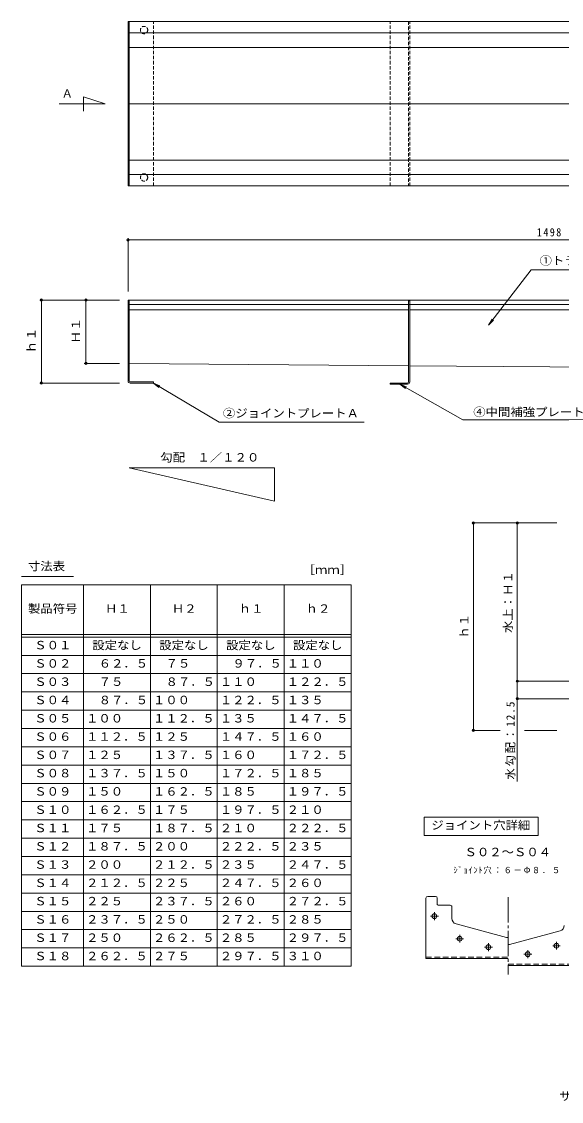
# Model space of a CAD drawing. Units: millimetres at full size, with parts at other scales. Extents: x -1125 to 1313, y -959 to 962.
# Drawn here: x -1125 to -165, y -959 to 960 of the extents above; entities that cross this region are included whole.
import ezdxf
from ezdxf.enums import TextEntityAlignment as Align

# ---------------------------------------------------------------- set-up
doc = ezdxf.new("R2010")
doc.units = ezdxf.units.MM
doc.header["$LTSCALE"] = 5
doc.header["$PDMODE"] = 32
doc.header["$PDSIZE"] = 4
for name, pattern in [('CHAIN1', [8, 5, -1, 1, -1]), ('CHAIN2', [12, 9, -1, 1, -1]), ('DASHED1', [1.8, 1.2, -0.6]), ('DASHED2', [3, 2, -1])]:
    doc.linetypes.add(name, pattern=pattern)
for name, color, linetype, lineweight in [('0-0_通り芯', 4, 'DASHED1', 9), ('0-1_躯体', 4, 'Continuous', 9), ('0-F_092', 7, 'Continuous', 9), ('1-F_Hojo', 7, 'Continuous', 9), ('2-0__2-c_Shi', 7, 'Continuous', 9), ('4-0_Yobi_3', 4, 'Continuous', 9), ('4-F', 2, 'Continuous', 9)]:
    doc.layers.add(name, color=color, linetype=linetype, lineweight=lineweight)
doc.layers.add('2-F_2-Fﾚｲﾔ', color=2, linetype='Continuous')
doc.layers.add('F-F_F-Fﾚｲﾔ', color=2, linetype='Continuous')
doc.styles.add('ＭＳ ゴシック', font='')
doc.styles.get('ＭＳ ゴシック').set_extended_font_data('MS Gothic')

msp = doc.modelspace()

# ---------------------------------------------------------------- linework, layer by layer
at = {"layer": '0-0_通り芯', "linetype": 'Continuous'}
for p, q in [((560.377, 960.07), (-933.623, 960.07)), ((-933.623, 668.07), (-933.623, 960.07)), ((560.377, 940.07), (-933.623, 940.07)), ((560.377, 914.07), (-933.623, 914.07)), ((-933.623, 814.071), (560.376, 814.071)), ((560.377, 714.071), (-933.623, 714.071)), ((560.377, 688.071), (-933.623, 688.071)), ((560.377, 668.071), (-933.623, 668.071)), ((-933.623, 465.052), (-933.623, 352.552)), ((-933.623, 465.052), (560.377, 465.052)), ((-933.623, 457.052), (560.377, 457.052)), ((-933.623, 448.051), (-436.625, 448.051)), ((-434.624, 448.051), (-185.623, 448.051)), ((-185.623, 448.051), (63.376, 448.051)), ((-933.623, 352.552), (-436.624, 348.393)), ((-434.624, 348.376), (-185.623, 346.293)), ((-185.623, 346.293), (63.376, 344.21))]:
    msp.add_line(p, q, dxfattribs=at)
at = {"layer": '0-1_躯体'}
for p, q in [((-935.624, 668.07), (-935.624, 960.07)), ((-933.623, 960.07), (-935.624, 960.07)), ((-933.623, 960.07), (-933.623, 668.07)), ((-933.623, 940.07), (-935.624, 940.07)), ((-933.623, 914.07), (-935.624, 914.07)), ((-933.623, 814.071), (-935.624, 814.071)), ((-933.623, 714.071), (-935.624, 714.071)), ((-933.623, 688.071), (-935.624, 688.071)), ((-933.623, 668.07), (-935.624, 668.07)), ((-935.624, 465.052), (-935.624, 321.551)), ((-935.624, 465.052), (-933.624, 465.052)), ((-933.624, 465.052), (-933.624, 321.551)), ((-436.625, 457.052), (-436.625, 319.674)), ((-434.624, 457.052), (-434.624, 319.674)), ((-931.623, 319.552), (-890.624, 319.552)), ((-931.623, 317.552), (-890.624, 317.552)), ((-890.624, 319.552), (-890.624, 317.552)), ((-469.625, 317.673), (-469.625, 315.674)), ((-438.625, 317.673), (-469.625, 317.673)), ((-438.625, 315.674), (-469.625, 315.674))]:
    msp.add_line(p, q, dxfattribs=at)
at = {"layer": '0-1_躯体', "linetype": 'DASHED1'}
for p, q in [((-935.624, 960.07), (-890.624, 960.07)), ((-469.624, 960.07), (-434.624, 960.07)), ((-469.624, 668.07), (-469.624, 960.07)), ((-436.625, 960.07), (-436.625, 668.07)), ((-434.624, 668.07), (-434.624, 960.07)), ((-469.624, 668.07), (-434.624, 668.07))]:
    msp.add_line(p, q, dxfattribs=at)
at = {"layer": '0-1_躯体', "linetype": 'DASHED2'}
msp.add_line((-434.624, 457.052), (-434.624, 463.551), dxfattribs=at)
at = {"layer": '0-1_躯体', "linetype": 'DASHED1'}
msp.add_lwpolyline([(-933.623, 668.07), (-890.624, 668.07), (-890.624, 960.07)], dxfattribs=at)
at = {"layer": '0-1_躯体', "linetype": 'DASHED2'}
msp.add_lwpolyline([(-436.625, 457.052), (-436.625, 463.551), (-434.624, 463.551)], dxfattribs=at)
at = {"layer": '0-1_躯体', "linetype": 'DASHED1'}
for centre in [(-907.124, 945.071), (-907.124, 683.071)]:
    msp.add_circle(centre, 6.5, dxfattribs=at)
at = {"layer": '0-1_躯体'}
for centre, radius, start, end in [((-931.623, 321.551), 4, 180, 270), ((-931.623, 321.551), 2, 180, 270), ((-438.625, 319.674), 2, 270, 0), ((-438.625, 319.674), 4, 270, 0)]:
    msp.add_arc(centre, radius, start, end, dxfattribs=at)
at = {"layer": '0-F_092'}
for p, q in [((-976.467, 814.071), (-1058.335, 814.071)), ((-935.624, 480.052), (-935.624, 575.086)), ((-935.624, 572.086), (562.376, 572.086)), ((-294.31, 420.447), (-218.708, 519.059)), ((-19.57, 519.059), (-218.708, 519.059)), ((-1010.495, 465.052), (-1092.744, 465.052)), ((-1089.744, 465.052), (-1089.744, 317.552)), ((-950.624, 465.052), (-1013.495, 465.052)), ((-1010.495, 465.052), (-1010.495, 352.552)), ((-294.31, 420.447), (-288.065, 431.275)), ((-294.31, 420.447), (-285.475, 429.289)), ((-950.624, 352.552), (-1013.495, 352.552)), ((-950.624, 317.552), (-1092.744, 317.552)), ((-890.624, 317.552), (-880.791, 309.834)), ((-890.624, 317.552), (-879.129, 312.642)), ((-451.982, 315.674), (-440.403, 310.965)), ((-451.982, 315.674), (-442.016, 308.128)), ((-933.623, 166.9), (-675.114, 107.556)), ((-675.114, 166.9), (-933.623, 166.9)), ((-675.114, 146.34), (-675.114, 166.9)), ((-675.114, 107.556), (-675.114, 146.34))]:
    msp.add_line(p, q, dxfattribs=at)
for points in [[(-976.467, 814.071), (-1014.6, 826.207), (-1014.6, 801.067)], [(-890.624, 317.552), (-773.729, 248.342), (-515.946, 248.342)], [(-451.982, 315.674), (-339.977, 251.961), (-122.443, 251.961)]]:
    msp.add_lwpolyline(points, dxfattribs=at)
for p in [(-935.624, 572.086), (-1089.744, 465.052), (-1010.495, 465.052), (-1010.495, 352.552), (-1089.744, 317.552)]:
    msp.add_point(p, dxfattribs=at)
at = {"layer": '1-F_Hojo'}
for p, q in [((-210.815, 69.039), (-323.599, 69.039)), ((-321.349, 69.039), (-321.349, -299.711)), ((-172.898, 69.039), (-245.647, 69.039)), ((-243.397, 69.039), (-243.397, -390.816)), ((160.84, -212.211), (-244.897, -212.211)), ((-243.397, -212.211), (-243.397, -243.461)), ((-243.397, -212.211), (-243.397, -243.461)), ((160.84, -243.461), (-244.897, -243.461)), ((-274.016, -299.711), (-323.599, -299.711)), ((-172.898, -299.711), (-230.235, -299.711))]:
    msp.add_line(p, q, dxfattribs=at)
for p in [(-321.349, 69.039), (-243.397, 69.039), (-243.397, -212.211), (-243.397, -243.461), (-321.349, -299.711)]:
    msp.add_point(p, dxfattribs=at)
at = {"layer": '2-0__2-c_Shi'}
for p, q in [((-1125.002, -26.141), (-1032.8, -26.141)), ((-1014.837, -718.861), (-1014.837, -41.084)), ((-895.88, -41.084), (-895.88, -718.861)), ((-776.925, -41.084), (-776.925, -718.861)), ((-657.97, -718.861), (-657.97, -41.084)), ((-539.015, -718.861), (-539.015, -41.084)), ((-1125.002, -129.139), (-539.015, -129.139)), ((-539.015, -133.861), (-1125.002, -133.861)), ((-539.015, -166.361), (-1125.002, -166.361)), ((-539.015, -198.861), (-1125.002, -198.861)), ((-539.015, -231.361), (-1125.002, -231.361)), ((-539.015, -263.861), (-1125.002, -263.861)), ((-539.015, -296.361), (-1125.002, -296.361)), ((-539.015, -328.861), (-1125.002, -328.861)), ((-539.015, -361.361), (-1125.002, -361.361)), ((-539.015, -393.861), (-1125.002, -393.861)), ((-539.015, -426.361), (-1125.002, -426.361)), ((-539.015, -458.861), (-1125.002, -458.861)), ((-539.015, -491.361), (-1125.002, -491.361)), ((-539.015, -523.861), (-1125.002, -523.861)), ((-539.015, -556.361), (-1125.002, -556.361)), ((-539.015, -588.861), (-1125.002, -588.861)), ((-539.015, -621.361), (-1125.002, -621.361)), ((-539.015, -653.861), (-1125.002, -653.861)), ((-539.015, -686.361), (-1125.002, -686.361)), ((-539.015, -718.861), (-1125.002, -718.861))]:
    msp.add_line(p, q, dxfattribs=at)
msp.add_lwpolyline([(-539.015, -41.084), (-1125.002, -41.084), (-1125.002, -718.861)], dxfattribs=at)
at = {"layer": '4-0_Yobi_3'}
for p, q in [((-388.683, -594.958), (-402.683, -594.958)), ((-405.683, -597.958), (-405.683, -704.958)), ((-385.683, -608.958), (-385.683, -597.958)), ((-384.183, -610.458), (-362.683, -610.458)), ((-359.684, -633.936), (-359.683, -613.458)), ((-352.272, -643.596), (-262.271, -667.712)), ((-167.096, -656.096), (-257.095, -680.211)), ((-405.683, -704.958), (-259.683, -704.958)), ((-259.683, -717.458), (-113.683, -717.458))]:
    msp.add_line(p, q, dxfattribs=at)
at = {"layer": '4-0_Yobi_3', "color": 7, "linetype": 'CHAIN2'}
msp.add_line((-259.683, -596.226), (-259.683, -733.353), dxfattribs=at)
at = {"layer": '4-0_Yobi_3', "linetype": 'CHAIN1'}
for p, q in [((-383.696, -629.961), (-397.769, -629.961)), ((-390.732, -636.998), (-390.732, -622.924)), ((-287.646, -684.958), (-301.719, -684.958)), ((-294.683, -691.994), (-294.683, -677.921)), ((-224.683, -704.494), (-224.683, -690.421)), ((-231.72, -697.458), (-217.647, -697.458))]:
    msp.add_line(p, q, dxfattribs=at)
at = {"layer": '4-0_Yobi_3', "linetype": 'CHAIN2'}
for p, q in [((-352.313, -669.958), (-339.053, -669.958)), ((-345.683, -663.323), (-345.683, -676.588)), ((-180.313, -682.458), (-167.052, -682.458)), ((-173.683, -675.823), (-173.683, -689.088))]:
    msp.add_line(p, q, dxfattribs=at)
at = {"layer": '4-0_Yobi_3', "linetype": 'DASHED2'}
for p, q in [((-405.683, -702.958), (-259.683, -702.958)), ((-259.683, -715.458), (-113.683, -715.458))]:
    msp.add_line(p, q, dxfattribs=at)
at = {"layer": '4-0_Yobi_3'}
for centre in [(-390.732, -629.961), (-345.683, -669.958), (-294.683, -684.958), (-173.683, -682.458), (-224.683, -697.458)]:
    msp.add_circle(centre, 4.25, dxfattribs=at)
for centre, radius, start, end in [((-402.683, -597.958), 3, 90, 180), ((-388.683, -597.958), 3, 0, 90), ((-384.183, -608.958), 1.5, 180, 270), ((-362.683, -613.458), 3, 359.99916, 90), ((-349.684, -633.936), 10, 179.99896, 254.99973), ((-169.684, -646.436), 10, 285.00019, 359.99957), ((-259.683, -658.053), 10, 254.99974, 270), ((-259.683, -670.552), 10, 270, 285.00029)]:
    msp.add_arc(centre, radius, start, end, dxfattribs=at)
at = {"layer": '4-F', "color": 7}
for p, q in [((-408.888, -453.915), (-205.999, -453.915)), ((-408.888, -453.915), (-408.888, -486.415)), ((-205.999, -453.915), (-205.999, -486.415)), ((-408.888, -486.415), (-205.999, -486.415))]:
    msp.add_line(p, q, dxfattribs=at)

# ---------------------------------------------------------------- texts
at = {"layer": '0-F_092', "color": 2, "style": 'ＭＳ ゴシック'}
msp.add_text('Ａ', height=14.66, dxfattribs=at).set_placement((-1053.761, 820.444), align=Align.BOTTOM_LEFT)
at = {"layer": '0-F_092', "color": 2, "style": 'ＭＳ ゴシック', "width": 1.1}
for s, p in [('①トラフパン本体', (-203.625, 523.426)), ('②ジョイントプレートＡ', (-766.895, 252.127)), ('④中間補強プレート', (-321.617, 254.283)), ('勾配\u3000１／１２０', (-878.191, 173.675))]:
    msp.add_text(s, height=14.66, dxfattribs=at).set_placement(p, align=Align.BOTTOM_LEFT)
at = {"layer": '0-F_092', "color": 2, "style": 'ＭＳ ゴシック', "width": 1.15}
for s, p in [('Ｈ１', (-1016.495, 387.552)), ('ｈ１', (-1095.744, 370.052))]:
    msp.add_text(s, height=14.66, rotation=90, dxfattribs=at).set_placement(p, align=Align.BOTTOM_LEFT)
at = {"layer": '0-F_092', "color": 2, "insert": (-208.499, 578.086), "char_height": 14.66, "attachment_point": 7, "style": 'ＭＳ ゴシック'}
msp.add_mtext('\\T1.28;\\W0.9;1498', dxfattribs=at)
at = {"layer": '1-F_Hojo', "color": 2, "style": 'ＭＳ ゴシック', "width": 1.1}
for s, p in [('水上：Ｈ１', (-247.897, -126.586)), ('ｈ１', (-325.85, -136.586))]:
    msp.add_text(s, height=14.66, rotation=90, dxfattribs=at).set_placement(p, align=Align.BOTTOM_LEFT)
at = {"layer": '1-F_Hojo', "color": 2, "insert": (-246.398, -387.056), "char_height": 14.66, "attachment_point": 7, "rotation": 90, "style": 'ＭＳ ゴシック'}
msp.add_mtext('\\T1.17;水勾配：12.5', dxfattribs=at)
at = {"layer": '2-F_2-Fﾚｲﾔ', "style": 'ＭＳ ゴシック', "width": 1.1}
for s, p in [('寸法表', (-1113.67, -19.766)), ('［ｍｍ］', (-625.073, -26.141)), ('製品符号', (-1113.67, -95.111)), ('Ｈ１', (-976.608, -95.111)), ('Ｈ２', (-857.652, -95.111)), ('ｈ１', (-738.698, -95.111)), ('ｈ２', (-619.741, -95.111)), ('Ｓ０１', (-1102.42, -160.111)), ('設定なし', (-999.108, -160.111)), ('設定なし', (-880.152, -160.111)), ('設定なし', (-761.197, -160.111)), ('設定なし', (-642.242, -160.111)), ('Ｓ０２', (-1102.42, -192.611)), ('６２．５', (-987.859, -192.611)), ('７５', (-868.904, -192.611)), ('９７．５', (-749.947, -192.611)), ('１１０', (-653.491, -192.611)), ('Ｓ０３', (-1102.42, -225.111)), ('７５', (-987.859, -225.111)), ('８７．５', (-868.904, -225.111)), ('１１０', (-772.447, -225.111)), ('１２２．５', (-653.491, -225.111)), ('Ｓ０４', (-1102.42, -257.611)), ('８７．５', (-987.859, -257.611)), ('１００', (-891.404, -257.611)), ('１２２．５', (-772.447, -257.611)), ('１３５', (-653.491, -257.611)), ('Ｓ０５', (-1102.42, -290.111)), ('１００', (-1010.359, -290.111)), ('１１２．５', (-891.404, -290.111)), ('１３５', (-772.447, -290.111)), ('１４７．５', (-653.491, -290.111)), ('Ｓ０６', (-1102.42, -322.611)), ('１１２．５', (-1010.359, -322.611)), ('１２５', (-891.404, -322.611)), ('１４７．５', (-772.447, -322.611)), ('１６０', (-653.491, -322.611)), ('Ｓ０７', (-1102.42, -355.111)), ('１２５', (-1010.359, -355.111)), ('１３７．５', (-891.404, -355.111)), ('１６０', (-772.447, -355.111)), ('１７２．５', (-653.491, -355.111)), ('Ｓ０８', (-1102.42, -387.611)), ('１３７．５', (-1010.359, -387.611)), ('１５０', (-891.404, -387.611)), ('１７２．５', (-772.447, -387.611)), ('１８５', (-653.491, -387.611)), ('Ｓ０９', (-1102.42, -420.111)), ('１５０', (-1010.359, -420.111)), ('１６２．５', (-891.404, -420.111)), ('１８５', (-772.447, -420.111)), ('１９７．５', (-653.491, -420.111)), ('Ｓ１０', (-1102.42, -452.611)), ('１６２．５', (-1010.359, -452.611)), ('１７５', (-891.404, -452.611)), ('１９７．５', (-772.447, -452.611)), ('２１０', (-653.491, -452.611)), ('Ｓ１１', (-1102.42, -485.111)), ('１７５', (-1010.359, -485.111)), ('１８７．５', (-891.404, -485.111)), ('２１０', (-772.447, -485.111)), ('２２２．５', (-653.491, -485.111)), ('Ｓ１２', (-1102.42, -517.611)), ('１８７．５', (-1010.359, -517.611)), ('２００', (-891.404, -517.611)), ('２２２．５', (-772.447, -517.611)), ('２３５', (-653.491, -517.611)), ('Ｓ１３', (-1102.42, -550.111)), ('２００', (-1010.359, -550.111)), ('２１２．５', (-891.404, -550.111)), ('２３５', (-772.447, -550.111)), ('２４７．５', (-653.491, -550.111)), ('Ｓ１４', (-1102.42, -582.611)), ('２１２．５', (-1010.359, -582.611)), ('２２５', (-891.404, -582.611)), ('２４７．５', (-772.447, -582.611)), ('２６０', (-653.491, -582.611)), ('Ｓ１５', (-1102.42, -615.111)), ('２２５', (-1010.359, -615.111)), ('２３７．５', (-891.404, -615.111)), ('２６０', (-772.447, -615.111)), ('２７２．５', (-653.491, -615.111)), ('Ｓ１６', (-1102.42, -647.611)), ('２３７．５', (-1010.359, -647.611)), ('２５０', (-891.404, -647.611)), ('２７２．５', (-772.447, -647.611)), ('２８５', (-653.491, -647.611)), ('Ｓ１７', (-1102.42, -680.111)), ('２５０', (-1010.359, -680.111)), ('２６２．５', (-891.404, -680.111)), ('２８５', (-772.447, -680.111)), ('２９７．５', (-653.491, -680.111)), ('Ｓ１８', (-1102.42, -712.611)), ('２６２．５', (-1010.359, -712.611)), ('２７５', (-891.404, -712.611)), ('２９７．５', (-772.447, -712.611)), ('３１０', (-653.491, -712.611))]:
    msp.add_text(s, height=14.66, dxfattribs=at).set_placement(p, align=Align.BOTTOM_LEFT)
at = {"layer": '4-F', "style": 'ＭＳ ゴシック', "width": 1.1}
for s, p in [('ジョイント穴詳細', (-396.194, -480.165)), ('Ｓ０２～Ｓ０４', (-337.183, -527.796))]:
    msp.add_text(s, height=14.66, dxfattribs=at).set_placement(p, align=Align.BOTTOM_LEFT)
at = {"layer": '4-F', "insert": (-356.867, -554.835), "char_height": 11, "attachment_point": 7, "style": 'ＭＳ ゴシック'}
msp.add_mtext('\\T1.22;\\W0.95;ｼﾞｮｲﾝﾄ穴：６－Φ８．５', dxfattribs=at)
at = {"layer": 'F-F_F-Fﾚｲﾔ', "style": 'ＭＳ ゴシック', "width": 1.1}
msp.add_text('サニタリートラフ\u3000ＳＴＶ－２００\u3000直線（勾配付）\u3000Ｓ０２～Ｓ１８', height=14.66, dxfattribs=at).set_placement((-168.75, -961.639), align=Align.BOTTOM_LEFT)

doc.saveas('drawing.dxf')
